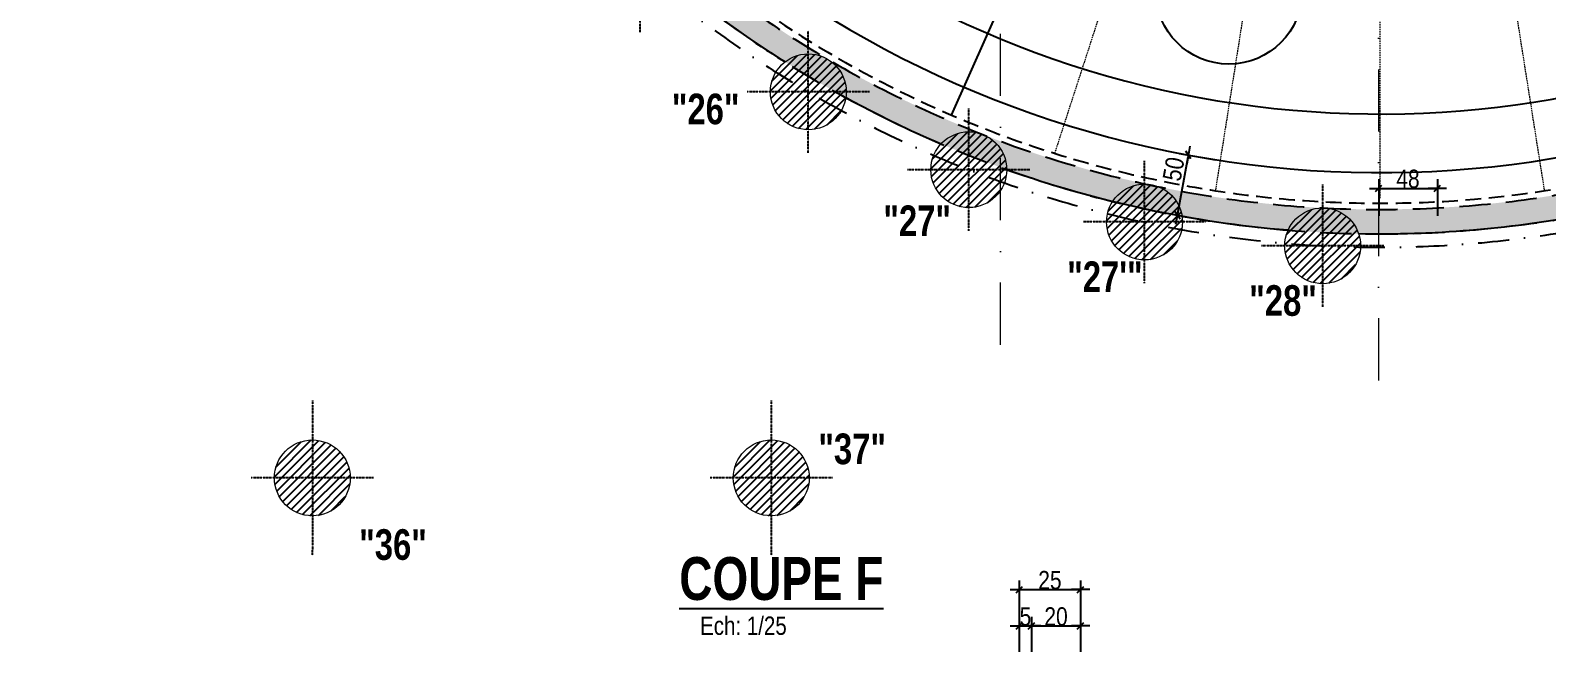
# Model space of a CAD drawing. Header units: millimetres. Extents: x 0 to 26991, y -21919 to -4.
# Drawn here: x 14545 to 15785, y -20970 to -20469 of the extents above; entities that cross this region are included whole.
import ezdxf
from ezdxf.enums import TextEntityAlignment as Align

# ---------------------------------------------------------------- set-up
doc = ezdxf.new("R2010")
doc.units = ezdxf.units.MM
doc.linetypes.add('CACHEX2', pattern=[19.05, 12.7, -6.35])
doc.linetypes.add('TIRETPTX2', pattern=[50.8, 25.4, -12.7, 0, -12.7])
for name, color, linetype in [('01_cote_gen', 4, 'Continuous'), ('01_linteaux', 2, 'Continuous'), ('01_murs_sup', 2, 'CACHEX2'), ('01_poch_murs', 253, 'Continuous'), ('01_texte', 230, 'Continuous'), ('AA_COTES', 2, 'Continuous')]:
    doc.layers.add(name, color=color, linetype=linetype)
doc.layers.add('01_PIEUX', color=5, linetype='Continuous', lineweight=60)
doc.layers.add('01_tram_axes', color=2, linetype='TIRETPTX2', lineweight=9)
doc.styles.add('impact', font='impact.ttf')
doc.styles.add('MATTE_TXT', font='arial.ttf')
doc.styles.add('STYLE2', font='ARIALN.TTF')
doc.dimstyles.new('JB25', dxfattribs={"dimscale": 0.1, "dimtxt": 150, "dimasz": 15, "dimexe": 0.1, "dimexo": 0.1, "dimgap": 0.09, "dimtad": 1, "dimdec": 1, "dimlfac": 0.5, "dimdsep": 46, "dimtxsty": 'STYLE2', "dimblk1": 'BOND_G', "dimblk2": 'BOND_D', "dimsah": 1, "dimcen": 1.5, "dimdle": 0.01, "dimse1": 1, "dimse2": 1, "dimclrd": 4, "dimclre": 2, "dimclrt": 6, "dimazin": 2, "dimtfac": 2.333333, "dimtdec": 1, "dimtix": 1, "dimtmove": 2, "dimatfit": 3, "dimldrblk": 'BOND_G', "dimfxl": 1, "dimtolj": 1, "dimtzin": 0, "dimarcsym": 0})
doc.dimstyles.new('JB50', dxfattribs={"dimscale": 0.1, "dimtxt": 150, "dimasz": 15, "dimexe": 0.1, "dimexo": 0.1, "dimgap": 0.09, "dimtad": 1, "dimdec": 1, "dimdsep": 46, "dimtxsty": 'STYLE2', "dimblk1": 'BOND_G', "dimblk2": 'BOND_D', "dimsah": 1, "dimcen": 1.5, "dimdle": 0.01, "dimse1": 1, "dimse2": 1, "dimclrd": 4, "dimclre": 2, "dimclrt": 6, "dimazin": 2, "dimtfac": 2.333333, "dimtdec": 1, "dimtix": 1, "dimtmove": 2, "dimatfit": 3, "dimldrblk": 'BOND_G', "dimfxl": 1, "dimtolj": 1, "dimtzin": 0, "dimarcsym": 0})

# ---------------------------------------------------------------- blocks, each defined once
blk = doc.blocks.new('BOND_G')
at = {"layer": 'AA_COTES', "color": 0}
for p, q in [((0, -5), (0, 15)), ((5, 0), (-5, 0)), ((1.77, 1.77), (-1.77, -1.77))]:
    blk.add_line(p, q, dxfattribs=at)
blk = doc.blocks.new('BOND_D')
at = {"layer": 'AA_COTES', "color": 0}
for p, q in [((5, 0), (-5, 0)), ((-1.77, -1.77), (1.77, 1.77)), ((0, 5), (0, -15))]:
    blk.add_line(p, q, dxfattribs=at)
blk = doc.blocks.new('*D1798')
at = {"layer": '01_cote_gen', "color": 4, "lineweight": -2, "ltscale": 3, "transparency": 16777216}
blk.add_line((15483.1, -20619), (15491.5, -20572.8), dxfattribs=at)
at = {"layer": 'Defpoints', "color": 0, "ltscale": 3, "transparency": 16777216}
for p in [(15491.7, -20571.3), (15494.5, -20571.8), (15485.6, -20621)]:
    blk.add_point(p, dxfattribs=at)
at = {"layer": '01_cote_gen', "color": 4, "lineweight": -2, "ltscale": 3, "transparency": 16777216, "xscale": 1.5, "yscale": 1.5, "zscale": 1.5}
for name, p, rotation in [('BOND_D', (15491.7, -20571.3), 79.7154607917483), ('BOND_G', (15482.8, -20620.5), 259.7154607917483)]:
    blk.add_blockref(name, p, dxfattribs=dict(at, rotation=rotation))
at = {"layer": '01_cote_gen', "color": 6, "ltscale": 3, "transparency": 16777216, "insert": (15479.7, -20582.7), "char_height": 15, "attachment_point": 5, "rotation": 79.7155, "style": 'STYLE2'}
blk.add_mtext('\\A1;50', dxfattribs=at)
blk = doc.blocks.new('*D1804')
at = {"layer": '01_cote_gen', "color": 4, "lineweight": -2, "ltscale": 3, "transparency": 16777216}
blk.add_line((15648.8, -20598.5), (15693.7, -20598.5), dxfattribs=at)
at = {"layer": 'Defpoints', "color": 0, "ltscale": 3, "transparency": 16777216}
for p in [(15647.3, -20593.3), (15695.2, -20586), (15695.2, -20598.5)]:
    blk.add_point(p, dxfattribs=at)
at = {"layer": '01_cote_gen', "color": 4, "lineweight": -2, "ltscale": 3, "transparency": 16777216, "xscale": 1.5, "yscale": 1.5, "zscale": 1.5, "rotation": 180}
blk.add_blockref('BOND_G', (15647.3, -20598.5), dxfattribs=at)
at = {"layer": '01_cote_gen', "color": 4, "lineweight": -2, "ltscale": 3, "transparency": 16777216, "xscale": 1.5, "yscale": 1.5, "zscale": 1.5}
blk.add_blockref('BOND_D', (15695.2, -20598.5), dxfattribs=at)
at = {"layer": '01_cote_gen', "color": 6, "ltscale": 3, "transparency": 16777216, "insert": (15671.2, -20590.8), "char_height": 15, "attachment_point": 5, "style": 'STYLE2'}
blk.add_mtext('\\A1;48', dxfattribs=at)
blk = doc.blocks.new('*D2696')
at = {"layer": '01_cote_gen', "color": 4, "lineweight": -2, "transparency": 16777216}
blk.add_line((15355.1, -20926.5), (15402.1, -20926.5), dxfattribs=at)
at = {"layer": 'Defpoints', "color": 0, "transparency": 16777216}
for p in [(15403.6, -20926.5), (15353.6, -20965.6), (15403.6, -20965.6)]:
    blk.add_point(p, dxfattribs=at)
at = {"layer": '01_cote_gen', "color": 4, "lineweight": -2, "transparency": 16777216, "xscale": 1.5, "yscale": 1.5, "zscale": 1.5, "rotation": 180}
blk.add_blockref('BOND_G', (15353.6, -20926.5), dxfattribs=at)
at = {"layer": '01_cote_gen', "color": 4, "lineweight": -2, "transparency": 16777216, "xscale": 1.5, "yscale": 1.5, "zscale": 1.5}
blk.add_blockref('BOND_D', (15403.6, -20926.5), dxfattribs=at)
at = {"layer": '01_cote_gen', "color": 6, "transparency": 16777216, "insert": (15378.6, -20918.8), "char_height": 15, "attachment_point": 5, "style": 'STYLE2'}
blk.add_mtext('\\A1;25', dxfattribs=at)
blk = doc.blocks.new('*D2707')
at = {"layer": '01_cote_gen', "color": 4, "lineweight": -2, "transparency": 16777216}
blk.add_line((15355.1, -20956.1), (15362.1, -20956.1), dxfattribs=at)
at = {"layer": 'Defpoints', "color": 0, "transparency": 16777216}
for p in [(15363.6, -20956.1), (15353.6, -20978.6), (15363.6, -20978.6)]:
    blk.add_point(p, dxfattribs=at)
at = {"layer": '01_cote_gen', "color": 4, "lineweight": -2, "transparency": 16777216, "xscale": 1.5, "yscale": 1.5, "zscale": 1.5, "rotation": 180}
blk.add_blockref('BOND_G', (15353.6, -20956.1), dxfattribs=at)
at = {"layer": '01_cote_gen', "color": 4, "lineweight": -2, "transparency": 16777216, "xscale": 1.5, "yscale": 1.5, "zscale": 1.5}
blk.add_blockref('BOND_D', (15363.6, -20956.1), dxfattribs=at)
at = {"layer": '01_cote_gen', "color": 6, "transparency": 16777216, "insert": (15358.6, -20948.5), "char_height": 15, "attachment_point": 5, "style": 'STYLE2'}
blk.add_mtext('\\A1;5', dxfattribs=at)
blk = doc.blocks.new('*D2708')
at = {"layer": '01_cote_gen', "color": 4, "lineweight": -2, "transparency": 16777216}
blk.add_line((15365.1, -20956.1), (15402.1, -20956.1), dxfattribs=at)
at = {"layer": 'Defpoints', "color": 0, "transparency": 16777216}
for p in [(15403.6, -20949), (15363.6, -20963.6), (15403.6, -20956.1)]:
    blk.add_point(p, dxfattribs=at)
at = {"layer": '01_cote_gen', "color": 4, "lineweight": -2, "transparency": 16777216, "xscale": 1.5, "yscale": 1.5, "zscale": 1.5, "rotation": 180}
blk.add_blockref('BOND_G', (15363.6, -20956.1), dxfattribs=at)
at = {"layer": '01_cote_gen', "color": 4, "lineweight": -2, "transparency": 16777216, "xscale": 1.5, "yscale": 1.5, "zscale": 1.5}
blk.add_blockref('BOND_D', (15403.6, -20956.1), dxfattribs=at)
at = {"layer": '01_cote_gen', "color": 6, "transparency": 16777216, "insert": (15383.6, -20948.5), "char_height": 15, "attachment_point": 5, "style": 'STYLE2'}
blk.add_mtext('\\A1;20', dxfattribs=at)

msp = doc.modelspace()

# ---------------------------------------------------------------- hatches: boundary and pattern name
at = {"layer": '01_murs_sup'}
h = msp.add_hatch(dxfattribs=at)
h.set_pattern_fill('DASH', color=256, scale=2.5, angle=135)
h.set_pattern_definition([(135, (-53.299, 4582.9386), (-11.2253202, 9e-16), [7.9375, -7.9375])])
h.paths.add_polyline_path([(16702.22, -17921.97), (16121.62, -17921.97, 0.3086562), (14990.88, -18752.71), (14784.2, -19435.8, 0.8815934), (16413.22, -20219.3), (16413.22, -20305), (16517.22, -20305), (16517.22, -20174.96), (17705.22, -20174.96), (17705.22, -19646.96), (17685.22, -19646.96), (17685.22, -20149.96), (17128.22, -20149.96), (17128.22, -19646.96), (17108.22, -19646.96), (17108.22, -20149.96), (16517.22, -20149.96), (16517.22, -19646.98), (16497.22, -19646.98), (16497.22, -20149.96), (16413.22, -20149.96), (16413.22, -20181.42, -0.8977307), (14803.26, -19441.87), (15009.9, -18758.93, -0.3084793), (16121.97, -17941.97), (16702.22, -17941.97)])
h.paths.add_polyline_path([(16497.22, -20175), (16497.22, -20285), (16433.22, -20285), (16433.22, -20175)], flags=16)
at = {"layer": '01_poch_murs'}
h = msp.add_hatch(dxfattribs=at)
h.set_pattern_fill('ANSI31', color=256, scale=1.5)
h.set_pattern_definition([(45, (-3027.5216, -11816.316), (-3.367596, 3.367596), [])])
h.paths.add_polyline_path([(15181.17, -20488.58, 0.4142136), (15150.17, -20519.58), (15181.17, -20519.58)])
h.paths.add_polyline_path([(15181.17, -20519.58), (15150.17, -20519.58, 0.4142136), (15181.17, -20550.58)])
h.paths.add_polyline_path([(15181.17, -20488.58), (15181.17, -20519.58), (15212.17, -20519.58, 0.4142136)])
h.paths.add_polyline_path([(15212.17, -20519.58), (15181.17, -20519.58), (15181.17, -20550.58, 0.4142136)])
h = msp.add_hatch(dxfattribs=at)
h.set_pattern_fill('ANSI31', color=256, scale=1.5)
h.set_pattern_definition([(45, (-2896.3906, -11879.9896), (-3.367596, 3.367596), [])])
h.paths.add_polyline_path([(15312.3, -20552.26, 0.4142136), (15281.3, -20583.26), (15312.3, -20583.26)])
h.paths.add_polyline_path([(15312.3, -20583.26), (15281.3, -20583.26, 0.4142136), (15312.3, -20614.26)])
h.paths.add_polyline_path([(15312.3, -20552.26), (15312.3, -20583.26), (15343.3, -20583.26, 0.4142136)])
h.paths.add_polyline_path([(15343.3, -20583.26), (15312.3, -20583.26), (15312.3, -20614.26, 0.4142136)])
h = msp.add_hatch(dxfattribs=at)
h.set_pattern_fill('ANSI31', color=256, scale=1.5)
h.set_pattern_definition([(45, (-2752.7588, -11922.7166), (-3.367596, 3.367596), [])])
h.paths.add_polyline_path([(15455.93, -20594.98, 0.4142136), (15424.93, -20625.98), (15455.93, -20625.98)])
h.paths.add_polyline_path([(15455.93, -20625.98), (15424.93, -20625.98, 0.4142136), (15455.93, -20656.98)])
h.paths.add_polyline_path([(15455.93, -20594.98), (15455.93, -20625.98), (15486.93, -20625.98, 0.4142136)])
h.paths.add_polyline_path([(15486.93, -20625.98), (15455.93, -20625.98), (15455.93, -20656.98, 0.4142136)])
h = msp.add_hatch(dxfattribs=at)
h.set_pattern_fill('ANSI31', color=256, scale=1.5)
h.set_pattern_definition([(45, (-2607.191, -11942.172), (-3.367596, 3.367596), [])])
h.paths.add_polyline_path([(15601.5, -20614.44, 0.4142136), (15570.5, -20645.44), (15601.5, -20645.44)])
h.paths.add_polyline_path([(15601.5, -20645.44), (15570.5, -20645.44, 0.4142136), (15601.5, -20676.44)])
h.paths.add_polyline_path([(15601.5, -20614.44), (15601.5, -20645.44), (15632.5, -20645.44, 0.4142136)])
h.paths.add_polyline_path([(15632.5, -20645.44), (15601.5, -20645.44), (15601.5, -20676.44, 0.4142136)])
h = msp.add_hatch(dxfattribs=at)
h.set_pattern_fill('ANSI31', color=256, scale=1.5)
h.set_pattern_definition([(45, (-3432.8646, -12131.8774), (-3.367596, 3.367596), [])])
h.paths.add_polyline_path([(14775.83, -20804.15, 0.4142136), (14744.83, -20835.15), (14775.83, -20835.15)])
h.paths.add_polyline_path([(14775.83, -20835.15), (14744.83, -20835.15, 0.4142136), (14775.83, -20866.15)])
h.paths.add_polyline_path([(14775.83, -20804.15), (14775.83, -20835.15), (14806.83, -20835.15, 0.4142136)])
h.paths.add_polyline_path([(14806.83, -20835.15), (14775.83, -20835.15), (14775.83, -20866.15, 0.4142136)])
h = msp.add_hatch(dxfattribs=at)
h.set_pattern_fill('ANSI31', color=256, scale=1.5)
h.set_pattern_definition([(45, (-3057.8168, -12131.8774), (-3.367596, 3.367596), [])])
h.paths.add_polyline_path([(15150.88, -20804.15, 0.4142136), (15119.88, -20835.15), (15150.88, -20835.15)])
h.paths.add_polyline_path([(15150.88, -20835.15), (15119.88, -20835.15, 0.4142136), (15150.88, -20866.15)])
h.paths.add_polyline_path([(15150.88, -20804.15), (15150.88, -20835.15), (15181.88, -20835.15, 0.4142136)])
h.paths.add_polyline_path([(15181.88, -20835.15), (15150.88, -20835.15), (15150.88, -20866.15, 0.4142136)])

# ---------------------------------------------------------------- linework, layer by layer
at = {"layer": '01_linteaux', "linetype": 'TIRETPTX2', "ltscale": 0.01}
for p, q in [((15043.83, -20470.91), (15043.83, -20370.91)), ((15181.17, -20569.58), (15181.17, -20469.58)), ((15231.17, -20519.58), (15131.17, -20519.58)), ((15312.3, -20633.26), (15312.3, -20533.26)), ((15455.93, -20675.98), (15455.93, -20575.98)), ((15362.3, -20583.26), (15262.3, -20583.26)), ((15601.5, -20695.44), (15601.5, -20595.44)), ((15505.93, -20625.98), (15405.93, -20625.98)), ((15651.5, -20645.44), (15551.5, -20645.44)), ((14776.03, -20771.99), (14775.83, -20898.3)), ((15150.88, -20771.99), (15150.88, -20898.3)), ((14825.83, -20835.15), (14725.83, -20835.15)), ((15200.88, -20835.15), (15100.88, -20835.15))]:
    msp.add_line(p, q, dxfattribs=at)
at = {"layer": '01_linteaux', "linetype": 'TIRETPTX2'}
msp.add_arc((15648.21, -19724.62), 922, 186.43891, 325.96034, dxfattribs=at)
at = {"layer": '01_linteaux'}
for radius, start, end in [(861, 190.90223, 330.39894), (911, 230.85374, 237.75402), (911, 241.378, 246.82221), (911, 250.44619, 265.28443), (911, 268.90841, 280.36579)]:
    msp.add_arc((15648.21, -19724.62), radius, start, end, dxfattribs=at)
at = {"layer": '01_linteaux', "linetype": 'CACHEX2'}
msp.add_arc((15648.21, -19724.62), 886, 190.7667, 329.57809, dxfattribs=at)
at = {"layer": '01_linteaux', "color": 5, "linetype": 'TIRETPTX2', "ltscale": 0.1}
msp.add_open_spline([(14320.56, -20920.15), (14468.28, -20413.96), (14616.01, -19907.78)], degree=2, dxfattribs=at)
at = {"layer": '01_murs_sup', "ltscale": 2}
for radius, start, end in [(911.01, 161.51576, 327.11251), (891.01, 161.49731, 329.1585)]:
    msp.add_arc((15648.21, -19724.63), radius, start, end, dxfattribs=at)
at = {"layer": '01_PIEUX', "linetype": 'Continuous', "lineweight": 5}
for centre in [(15181.17, -20519.58), (15312.3, -20583.26), (15455.93, -20625.98), (15601.5, -20645.44), (14775.83, -20835.15), (15150.88, -20835.15)]:
    msp.add_circle(centre, 31, dxfattribs=at)
at = {"layer": '01_poch_murs', "linetype": 'CACHEX2', "lineweight": 5, "ltscale": 0.1}
for p, q in [((15549.32, -20056.15), (15382.27, -20570.26)), ((15598.15, -20067.87), (15513.73, -20600.85)), ((15648.21, -20071.81), (15648.21, -20606.65)), ((15698.26, -20067.87), (15782.68, -20600.85))]:
    msp.add_line(p, q, dxfattribs=at)
at = {"layer": '01_texte'}
msp.add_line((15298.21, -20538.56), (15648.21, -19751.81), dxfattribs=at)
msp.add_circle((15524.9, -20436.98), 60, dxfattribs=at)
msp.add_arc((15648.21, -19724.62), 813.09, 191.17929, 327.85467, dxfattribs=at)
at = {"layer": '01_tram_axes', "color": 253, "ltscale": 2}
for p, q in [((15338.19, -20726.3), (15338.19, -17857.1)), ((15647.25, -17857.1), (15647.25, -20761.55))]:
    msp.add_line(p, q, dxfattribs=at)

# ---------------------------------------------------------------- texts
at = {"layer": '01_texte', "style": 'impact'}
for s, p in [('"26"', (15097.26, -20553.6)), ('"27"', (15270.12, -20645.01)), ('"27\'"', (15423.54, -20690.71)), ('"28"', (15569.11, -20710.17)), ('"37"', (15217.01, -20831.39)), ('"36"', (14841.77, -20909.61))]:
    msp.add_text(s, height=25, rotation=0, dxfattribs=at).set_placement(p, align=Align.BOTTOM_CENTER)
msp.add_text('%%UCOUPE F', height=35, dxfattribs=at).set_placement((15159.15, -20945.4), align=Align.BOTTOM_CENTER)
at = {"layer": '01_texte', "style": 'MATTE_TXT', "width": 0.8}
msp.add_text('Ech: 1/25', height=15, dxfattribs=at).set_placement((15128.11, -20967.96), align=Align.BOTTOM_CENTER)

# ---------------------------------------------------------------- dimensions: what is measured, and where the dimension line sits
at = {"layer": '01_cote_gen', "ltscale": 3}
dim = msp.add_linear_dim(base=(15491.74, -20571.29), p1=(15485.56, -20620.99), p2=(15494.49, -20571.79), angle=79.71546, dimstyle='JB50', dxfattribs=at)
dim.commit()
dim.dimension.update_dxf_attribs({"geometry": '*D1798', "text_midpoint": (15479.73, -20582.68), "dimtype": 161})
dim = msp.add_linear_dim(base=(15695.21, -20598.49), p1=(15647.25, -20593.33), p2=(15695.21, -20586.04), dimstyle='JB50', dxfattribs=at)
dim.commit()
dim.dimension.update_dxf_attribs({"geometry": '*D1804', "text_midpoint": (15671.23, -20590.82)})
at = {"layer": '01_cote_gen'}
for base, p1, p2, picture, middle in [((15403.58, -20926.5), (15353.58, -20965.63), (15403.58, -20965.63), '*D2696', (15378.58, -20918.84)), ((15363.58, -20956.15), (15353.58, -20978.65), (15363.58, -20978.65), '*D2707', (15358.58, -20948.51)), ((15403.58, -20956.15), (15363.58, -20963.65), (15403.58, -20949), '*D2708', (15383.58, -20948.48))]:
    dim = msp.add_linear_dim(base=base, p1=p1, p2=p2, dimstyle='JB25', dxfattribs=at)
    dim.commit()
    dim.dimension.update_dxf_attribs({"geometry": picture, "text_midpoint": middle})

doc.saveas('drawing.dxf')
